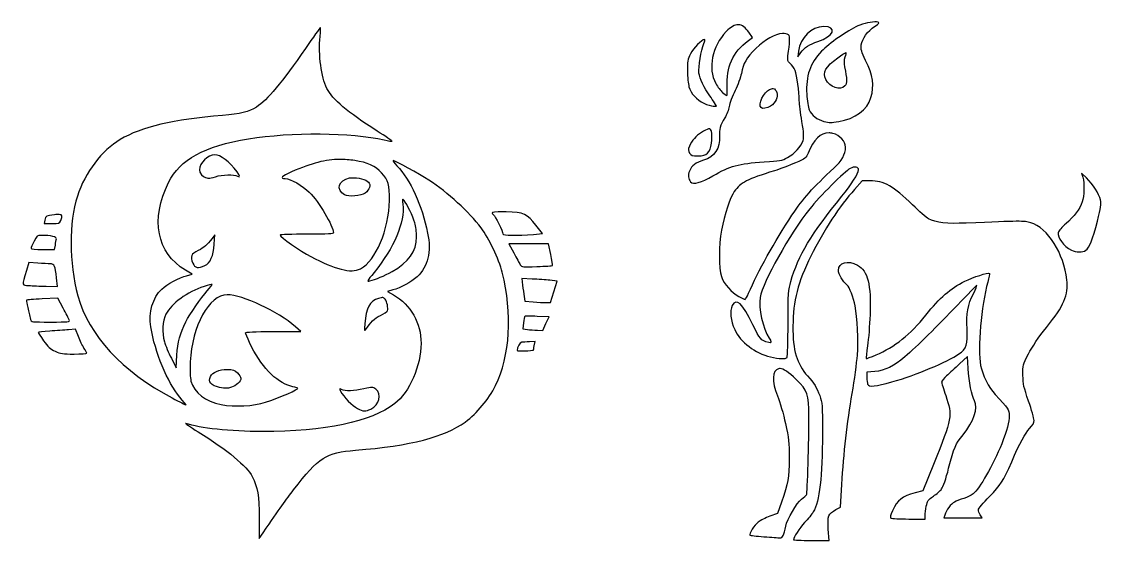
# Model space of a CAD drawing. Extents: x 43 to 173, y 96 to 196.
# Drawn here: x 43.5 to 101.3, y 168.3 to 196.1 of the extents above; entities that cross this region are included whole.
import ezdxf

# ---------------------------------------------------------------- set-up
doc = ezdxf.new("R2010")
doc.units = 0
doc.layers.add('Layer_1', color=7, linetype='CONTINUOUS')

msp = doc.modelspace()

# ---------------------------------------------------------------- linework, layer by layer
at = {"layer": 'Layer_1', "color": 7}
for points in [[(89.285851, 196.06697), (89.285851, 196.06697)], [(59.491564, 195.765455), (59.491564, 195.765455)], [(81.885234, 195.910424), (81.885234, 195.910424)], [(82.421566, 195.062104), (82.643706, 195.228573), (82.450229, 195.505283)], [(86.45591, 195.813964), (86.45591, 195.813964)], [(80.075594, 195.11502), (80.075594, 195.11502)], [(84.246091, 195.442443), (84.246091, 195.442443)], [(85.1126, 194.496559), (85.075118, 194.194493), (85.237173, 194.424349)], [(87.633858, 194.416631), (87.633858, 194.416631)], [(83.75606, 192.490687), (83.75606, 192.490687)], [(80.539717, 191.559684), (80.721618, 191.559131), (80.610826, 191.733868)], [(80.288915, 190.334882), (80.288915, 190.334882)], [(86.745298, 190.124869), (86.745298, 190.124869)], [(53.842708, 188.955743), (53.842708, 188.955743)], [(60.543832, 188.704388), (60.543832, 188.704388)], [(63.400229, 188.638243), (63.400229, 188.638243)], [(88.187279, 188.286566), (88.187279, 188.286566)], [(100.26716, 187.963555), (100.332204, 187.745273)], [(100.524028, 187.713302), (100.26716, 187.963555), (100.26716, 187.963555)], [(61.18269, 187.727083), (61.18269, 187.727083)], [(88.525725, 187.558964), (88.102392, 187.091533)], [(88.933624, 187.558964), (88.525725, 187.558964), (88.525725, 187.558964)], [(63.908452, 186.581106), (63.908452, 186.581106)], [(45.510537, 185.762001), (45.510537, 185.762001)], [(69.020972, 185.900355), (69.020972, 185.900355)], [(44.741042, 185.447258), (44.700252, 185.27252), (45.115869, 185.27252)], [(70.91991, 184.693745), (71.387891, 184.732881), (71.045586, 185.177714)], [(44.56796, 184.63752), (44.56796, 184.63752)], [(53.855386, 184.669493), (53.708213, 184.480424)], [(53.819007, 184.165131), (53.855386, 184.669493), (53.855386, 184.669493)], [(44.636312, 183.875743), (45.268004, 183.875743), (45.30659, 184.113868)], [(69.590928, 184.193243), (69.856062, 183.701008)], [(71.842644, 183.618326), (71.726338, 184.193243), (70.658632, 184.193243), (69.590928, 184.193243), (69.590928, 184.193243)], [(43.894375, 183.194439), (43.762634, 182.757325)], [(44.371728, 183.154203), (43.894375, 183.194439), (43.894375, 183.194439)], [(52.337891, 182.482271), (52.639406, 182.557235), (52.274501, 182.776067)], [(44.819866, 181.918927), (45.414077, 181.907353), (45.367773, 182.367618)], [(70.286564, 182.32848), (70.329007, 181.975152)], [(70.845494, 182.303125), (70.286564, 182.32848), (70.286564, 182.32848)], [(71.58688, 181.044149), (71.833272, 181.050214), (72.008007, 181.62127), (72.182742, 182.192881), (71.793585, 182.235327)], [(53.699943, 182.011533), (53.699943, 182.011533)], [(63.374874, 181.717734), (63.095409, 181.642217), (63.407948, 181.460316)], [(94.653035, 181.952001), (94.653035, 181.952001)], [(45.432816, 181.280069), (44.607096, 181.236523)], [(45.718346, 180.753107), (45.432816, 181.280069), (45.432816, 181.280069)], [(54.510782, 181.46252), (54.510782, 181.46252)], [(62.845707, 181.31204), (62.845707, 181.31204)], [(70.413341, 181.367714), (70.454684, 181.113603), (70.89786, 181.075568)], [(70.384678, 179.957703), (70.341132, 179.62973), (70.586975, 179.604375)], [(70.649262, 180.313238), (70.649262, 180.313238)], [(71.124961, 179.568547), (71.417657, 179.55752), (71.583019, 179.922978), (71.748385, 180.287881), (71.107873, 180.306073)], [(46.388624, 179.613745), (46.00608, 179.586186)], [(46.540208, 179.220731), (46.388624, 179.613745), (46.388624, 179.613745)], [(56.973611, 179.496338), (58.450316, 179.497991), (58.164236, 179.749897)], [(70.999835, 178.954493), (70.693909, 178.942917)], [(70.957942, 178.732353), (70.999835, 178.954493), (70.999835, 178.954493)], [(51.518786, 178.065381), (51.782816, 177.557714), (51.820298, 178.224131)], [(94.150877, 178.164048), (93.729748, 177.765519)], [(94.194974, 177.511409), (94.150877, 178.164048), (94.150877, 178.164048)], [(54.502513, 177.462353), (54.502513, 177.462353)], [(84.123169, 177.510309), (84.123169, 177.510309)], [(89.187734, 177.351559), (88.771566, 177.317935), (88.771566, 177.046186)], [(62.255355, 176.501584), (62.255355, 176.501584)], [(92.335175, 172.386762), (91.759704, 170.962423), (91.360625, 170.85769)], [(87.109653, 169.963619), (87.351085, 170.087091), (87.426602, 171.314097)], [(84.189866, 170.35829), (83.977096, 169.762978), (83.568647, 169.610291)], [(56.225612, 169.524853), (56.225062, 169.524853), (56.227816, 168.413603), (56.443894, 168.731103)], [(91.010051, 169.462014), (91.883176, 169.461464), (91.883176, 169.648876)], [(92.935448, 169.667618), (92.890247, 169.524853), (93.918264, 169.524853), (94.945731, 169.524853), (94.843202, 169.681397)], [(85.790594, 168.318243), (86.746952, 168.318243), (86.702855, 168.919619)]]:
    msp.add_lwpolyline(points, dxfattribs=at)
for points in [[(89.285851, 196.06697), (89.061087, 196.07763), (88.575015, 195.9817), (88.283189, 195.848138)], [(89.406566, 196.018465), (89.406566, 196.048256), (89.360773, 196.063417), (89.285851, 196.06697)], [(59.491564, 195.765455), (59.468221, 195.739773), (59.113025, 195.232495), (58.702222, 194.63877)], [(59.484949, 195.289205), (59.51176, 195.576824), (59.514986, 195.791137), (59.491564, 195.765455)], [(81.235352, 195.543315), (80.475102, 194.751538), (80.239783, 193.577446), (80.679174, 192.770152)], [(81.885234, 195.910424), (81.68782, 195.91658), (81.4763, 195.794242), (81.235352, 195.543315)], [(82.450229, 195.505283), (82.265811, 195.769468), (82.082648, 195.904272), (81.885234, 195.910424)], [(86.45591, 195.813964), (85.798276, 195.813964), (85.203137, 195.230193), (85.1126, 194.496559)], [(86.142271, 195.011394), (87.008016, 195.298948), (87.209274, 195.813964), (86.45591, 195.813964)], [(88.283189, 195.848138), (87.719112, 195.589964), (86.732773, 194.900314), (86.342911, 194.491597)], [(88.469501, 194.82784), (88.506585, 195.156829), (88.819513, 195.588423), (89.184426, 195.813964)], [(89.184426, 195.813964), (89.306657, 195.889506), (89.406566, 195.981539), (89.406566, 196.018465)], [(59.849853, 192.506672), (59.544263, 193.109719), (59.390404, 194.282126), (59.484949, 195.289205)], [(80.075594, 195.11502), (79.928077, 195.11502), (79.48389, 194.662762), (79.327595, 194.353243)], [(79.775733, 193.324123), (79.736956, 193.651662), (79.884645, 194.530936), (80.04142, 194.906111)], [(80.04142, 194.906111), (80.089567, 195.02123), (80.104973, 195.11502), (80.075594, 195.11502)], [(81.288819, 192.548562), (81.232065, 193.650606), (81.587176, 194.438407), (82.421566, 195.062104)], [(84.246091, 195.442443), (83.858433, 195.416211), (83.314836, 195.118207), (82.827261, 194.63877)], [(84.574064, 195.374645), (84.487413, 195.429509), (84.375309, 195.451189), (84.246091, 195.442443)], [(84.543745, 194.248511), (84.652824, 194.939109), (84.663077, 195.318271), (84.574064, 195.374645)], [(85.237173, 194.424349), (85.422763, 194.687493), (85.691167, 194.86156), (86.142271, 195.011394)], [(58.702222, 194.63877), (57.453445, 192.833948), (56.640002, 191.861264), (56.085605, 191.508421)], [(79.327595, 194.353243), (79.170792, 194.042655), (79.152406, 193.940948), (79.160026, 193.432714)], [(82.827261, 194.63877), (82.314265, 194.134346), (82.145164, 193.846254), (82.046188, 193.30373)], [(86.342911, 194.491597), (85.71968, 193.838196), (85.49533, 193.188377), (85.549715, 192.19248)], [(87.206116, 194.137166), (87.417473, 194.290951), (87.610151, 194.416631), (87.633858, 194.416631)], [(87.633858, 194.416631), (87.657734, 194.416633), (87.640456, 194.309637), (87.595273, 194.178508)], [(88.701011, 194.00322), (88.47591, 194.461947), (88.441843, 194.582967), (88.469501, 194.82784)], [(84.664463, 193.842816), (84.521658, 193.966901), (84.507197, 194.017232), (84.543745, 194.248511)], [(84.923534, 193.461376), (84.870674, 193.593541), (84.753983, 193.764991), (84.664463, 193.842816)], [(86.571667, 192.980715), (86.390649, 193.360329), (86.557654, 193.665307), (87.206116, 194.137166)], [(87.595273, 194.178508), (87.535724, 194.005955), (87.529424, 193.860884), (87.573225, 193.6543)], [(88.989298, 192.009475), (89.175169, 192.635314), (89.09282, 193.205138), (88.701011, 194.00322)], [(79.160026, 193.432714), (79.164739, 193.118389), (79.201191, 192.739344), (79.241605, 192.590455)], [(80.360574, 192.09877), (80.051625, 192.522744), (79.81087, 193.027428), (79.775733, 193.324123)], [(82.046188, 193.30373), (82.008145, 193.095289), (81.857624, 192.683303), (81.711602, 192.388711)], [(85.151736, 191.846867), (85.152075, 192.335498), (85.030863, 193.193192), (84.923534, 193.461376)], [(87.573225, 193.6543), (87.70889, 193.014446), (87.714455, 192.768444), (87.595273, 192.636757)], [(79.241605, 192.590455), (79.338746, 192.232609), (79.647957, 191.890967), (80.039766, 191.708511)], [(80.679174, 192.770152), (80.778658, 192.587385), (80.942095, 192.368956), (81.042425, 192.284532)], [(87.595273, 192.636757), (87.35465, 192.370872), (86.768517, 192.567886), (86.571667, 192.980715)], [(62.538681, 190.222986), (60.942996, 191.237329), (60.153017, 191.908434), (59.849853, 192.506672)], [(80.610826, 191.733868), (80.549809, 191.829911), (80.436943, 191.993995), (80.360574, 192.09877)], [(81.042425, 192.284532), (81.142755, 192.200108), (81.243898, 192.130806), (81.267323, 192.130743)], [(81.267323, 192.130743), (81.291311, 192.13067), (81.300673, 192.318706), (81.288819, 192.548562)], [(81.711602, 192.388711), (81.565581, 192.094117), (81.423414, 191.710314), (81.395756, 191.53543)], [(83.09901, 191.474797), (82.930946, 191.642866), (83.25027, 192.317941), (83.558174, 192.445486)], [(83.558174, 192.445486), (83.640024, 192.479389), (83.703953, 192.4956), (83.75606, 192.490687)], [(83.948984, 192.280121), (84.032973, 192.059206), (83.875553, 191.719004), (83.616049, 191.560784)], [(83.75606, 192.490687), (83.842902, 192.482497), (83.897233, 192.416259), (83.948984, 192.280121)], [(85.549715, 192.19248), (85.56789, 191.859756), (85.625737, 191.485022), (85.678145, 191.359591)], [(87.263992, 190.731206), (88.131715, 190.873325), (88.798629, 191.36742), (88.989298, 192.009475)], [(56.085605, 191.508421), (55.664134, 191.240197), (55.217162, 191.128567), (54.258876, 191.052564)], [(80.039766, 191.708511), (80.214631, 191.627073), (80.439669, 191.559966), (80.539717, 191.559684)], [(81.395756, 191.53543), (81.368127, 191.360545), (81.264122, 191.085909), (81.164244, 190.925234)], [(83.616049, 191.560784), (83.405878, 191.432653), (83.178766, 191.395044), (83.09901, 191.474797)], [(85.286232, 190.740026), (85.21229, 191.173034), (85.151623, 191.671328), (85.151736, 191.846867)], [(54.258876, 191.052564), (51.645047, 190.845269), (49.907828, 190.438327), (48.782551, 189.770437)], [(81.164244, 190.925234), (80.909679, 190.515741), (80.845649, 190.29861), (80.875959, 189.945725)], [(85.678145, 191.359591), (85.79476, 191.080487), (86.123187, 190.820053), (86.457564, 190.74168)], [(80.288915, 190.334882), (80.111318, 190.304966), (79.712572, 190.047263), (79.529342, 189.829969)], [(80.3501, 190.332677), (80.335027, 190.338463), (80.314286, 190.339157), (80.288915, 190.334882)], [(80.443256, 189.58027), (80.504357, 190.040044), (80.474137, 190.285083), (80.3501, 190.332677)], [(85.351276, 189.721381), (85.406648, 189.906248), (85.393533, 190.111551), (85.286232, 190.740026)], [(86.457564, 190.74168), (86.795017, 190.662575), (86.842352, 190.662146), (87.263992, 190.731206)], [(48.782551, 189.770437), (47.783598, 189.177533), (46.9046, 188.017081), (46.486741, 186.739306)], [(51.37161, 187.466908), (51.991285, 188.717827), (53.260055, 189.409972), (55.656206, 189.804064)], [(55.656206, 189.804064), (57.939948, 190.179662), (61.156813, 190.153746), (62.920674, 189.745633)], [(63.348416, 189.673423), (63.360269, 189.685279), (62.995739, 189.932447), (62.538681, 190.222986)], [(62.920674, 189.745633), (63.144081, 189.693941), (63.336562, 189.66157), (63.348416, 189.673423)], [(79.529342, 189.829969), (79.433045, 189.715779), (79.314246, 189.526755), (79.265309, 189.409943)], [(80.875959, 189.945725), (80.930259, 189.313903), (80.60725, 188.830711), (80.017716, 188.662495)], [(84.519493, 188.804709), (84.907662, 189.01597), (85.254332, 189.397819), (85.351276, 189.721381)], [(86.745298, 190.124869), (86.294304, 190.136426), (85.894113, 189.755764), (85.622474, 189.044488)], [(86.941533, 190.095656), (86.875256, 190.113501), (86.809727, 190.123218), (86.745298, 190.124869)], [(87.627243, 189.359231), (87.629021, 189.669286), (87.329081, 189.991304), (86.941533, 190.095656)], [(79.265309, 189.409943), (79.187246, 189.223826), (79.188618, 189.178882), (79.276332, 189.045039)], [(79.720612, 188.892353), (80.20959, 188.892353), (80.372447, 189.047556), (80.443256, 189.58027)], [(87.017047, 188.249635), (87.426834, 188.627008), (87.62442, 188.98746), (87.627243, 189.359231)], [(53.842708, 188.955743), (53.481436, 188.955743), (53.020846, 188.505066), (53.020846, 188.15152)], [(55.042703, 188.042379), (54.628881, 188.593556), (54.152814, 188.955743), (53.842708, 188.955743)], [(60.543832, 188.704388), (59.774864, 188.704012), (59.049308, 188.505907), (57.958632, 188.036867)], [(61.342544, 188.641548), (61.061352, 188.682665), (60.800155, 188.704512), (60.543832, 188.704388)], [(62.775702, 187.991667), (62.449933, 188.34675), (62.017676, 188.54283), (61.342544, 188.641548)], [(63.400229, 188.638243), (63.369777, 188.638243), (63.461034, 188.516577), (63.603076, 188.368145)], [(65.307986, 187.594792), (64.791153, 187.93253), (63.500954, 188.638243), (63.400229, 188.638243)], [(80.017716, 188.662495), (79.608296, 188.54568), (79.396347, 188.380769), (79.267513, 188.078207)], [(79.276332, 189.045039), (79.361648, 188.914821), (79.427101, 188.892353), (79.720612, 188.892353)], [(80.523732, 187.826855), (81.432967, 188.359368), (81.885406, 188.481528), (83.271541, 188.568238)], [(83.271541, 188.568238), (84.100512, 188.620091), (84.222934, 188.643295), (84.519493, 188.804709)], [(85.622474, 189.044488), (85.524684, 188.788405), (85.485532, 188.758312), (84.938416, 188.518629)], [(53.020846, 188.15152), (53.020846, 187.97637), (53.190939, 187.762011), (53.354882, 187.730391)], [(55.057034, 187.810316), (55.21855, 187.723886), (55.213109, 187.815388), (55.042703, 188.042379)], [(57.958632, 188.036867), (57.426868, 187.808188), (57.308513, 187.685743), (57.618534, 187.685743)], [(63.201793, 186.511103), (63.214464, 187.341602), (63.142563, 187.591792), (62.775702, 187.991667)], [(63.603076, 188.368145), (64.312498, 187.626731), (64.94598, 186.23789), (65.2457, 184.764853)], [(79.267513, 188.078207), (79.177936, 187.867878), (79.199726, 187.667904), (79.330903, 187.504393)], [(83.818346, 188.0975), (82.361176, 187.64713), (82.015736, 187.469042), (81.666402, 186.9868)], [(84.938416, 188.518629), (84.619307, 188.378836), (84.115216, 188.189253), (83.818346, 188.0975)], [(84.757618, 185.717353), (85.356042, 186.619773), (85.858384, 187.18266), (87.017047, 188.249635)], [(87.869779, 188.221523), (87.612703, 188.091551), (86.194686, 186.673903), (85.713976, 186.06627)], [(87.434318, 186.733243), (87.915818, 187.321002), (88.326736, 187.969131), (88.326736, 188.140494)], [(88.187279, 188.286566), (88.102598, 188.301561), (87.988256, 188.281416), (87.869779, 188.221523)], [(88.326736, 188.140494), (88.326736, 188.221367), (88.27196, 188.271572), (88.187279, 188.286566)], [(52.274501, 182.776067), (50.735854, 183.698155), (50.391283, 185.487929), (51.37161, 187.466908)], [(53.354882, 187.730391), (53.43317, 187.715295), (53.513976, 187.699304), (53.534578, 187.694563)], [(53.534578, 187.694563), (53.555209, 187.689807), (53.712598, 187.72854), (53.884048, 187.78055)], [(53.884048, 187.78055), (54.244841, 187.889999), (54.878472, 187.905882), (55.057034, 187.810316)], [(57.618534, 187.685743), (57.873494, 187.685743), (58.566815, 187.290158), (58.906723, 186.950972)], [(60.799596, 186.803246), (60.317194, 187.080828), (60.464714, 187.602742), (61.057014, 187.713853)], [(61.057014, 187.713853), (61.095184, 187.721016), (61.13758, 187.725339), (61.18269, 187.727083)], [(61.18269, 187.727083), (61.498466, 187.739301), (61.950953, 187.626025), (62.074007, 187.490062)], [(62.074007, 187.490062), (62.218872, 187.329963), (62.145093, 187.08807), (61.894311, 186.901363)], [(68.1032, 185.050381), (67.476807, 185.882651), (66.327542, 186.928527), (65.307986, 187.594792)], [(79.330903, 187.504393), (79.461487, 187.341652), (79.895759, 187.45906), (80.523732, 187.826855)], [(91.216206, 186.270221), (90.212652, 187.264623), (89.69125, 187.558964), (88.933624, 187.558964)], [(100.332204, 187.745273), (100.429006, 187.422475), (100.414201, 186.740045), (100.303542, 186.431175)], [(101.275885, 186.535355), (101.20183, 186.864214), (100.882676, 187.364129), (100.524028, 187.713302)], [(58.906723, 186.950972), (59.411957, 186.446827), (60.196566, 185.132922), (60.196566, 184.790759)], [(61.894311, 186.901363), (61.688345, 186.748009), (61.002204, 186.686654), (60.799596, 186.803246)], [(81.666402, 186.9868), (81.451744, 186.690473), (81.137543, 185.739847), (80.984547, 184.923603)], [(88.102392, 187.091533), (87.319451, 186.227047), (86.457251, 184.91057), (85.767443, 183.52627)], [(46.486741, 186.739306), (46.021046, 185.314978), (46.032197, 183.210218), (46.514853, 181.399131)], [(61.652878, 182.857647), (62.460485, 183.269663), (63.178086, 184.962892), (63.201793, 186.511103)], [(63.918372, 186.30991), (64.035099, 185.346892), (63.450854, 183.964917), (62.372765, 182.651492)], [(63.908452, 186.581106), (63.887502, 186.579486), (63.895072, 186.502118), (63.918372, 186.30991)], [(63.979558, 186.511103), (63.94406, 186.555762), (63.921019, 186.58208), (63.908452, 186.581106)], [(64.558884, 185.313863), (64.457538, 185.655084), (64.142767, 186.305736), (63.979558, 186.511103)], [(84.695882, 182.179653), (85.095199, 183.571931), (85.786282, 184.72153), (87.434318, 186.733243)], [(92.075, 185.52608), (91.951923, 185.589038), (91.565456, 185.924152), (91.216206, 186.270221)], [(100.303542, 186.431175), (100.161245, 186.034094), (99.869947, 185.642514), (99.437582, 185.266458)], [(101.116034, 185.404812), (101.306929, 186.137283), (101.329761, 186.296149), (101.275885, 186.535355)], [(45.258081, 185.744362), (44.811069, 185.69637), (44.797994, 185.688922), (44.741042, 185.447258)], [(45.510537, 185.762001), (45.449044, 185.762997), (45.366308, 185.755981), (45.258081, 185.744362)], [(45.59322, 185.435682), (45.687285, 185.683145), (45.695021, 185.759015), (45.510537, 185.762001)], [(69.020972, 185.900355), (68.682997, 185.890864), (68.617482, 185.842892), (68.775131, 185.745466)], [(68.775131, 185.745466), (68.857455, 185.694587), (69.276736, 184.836558), (69.276736, 184.719102)], [(69.451471, 185.897047), (69.276479, 185.90202), (69.13363, 185.903519), (69.020972, 185.900355)], [(71.045586, 185.177714), (70.575404, 185.789089), (70.39494, 185.870267), (69.451471, 185.897047)], [(82.433693, 181.541895), (82.929247, 182.701256), (83.823914, 184.30929), (84.757618, 185.717353)], [(85.713976, 186.06627), (84.62045, 184.684034), (83.211518, 182.170701), (83.054912, 181.323616)], [(45.115869, 185.27252), (45.503473, 185.27252), (45.535449, 185.283739), (45.59322, 185.435682)], [(64.65259, 184.559799), (64.65259, 184.800591), (64.610502, 185.140057), (64.558884, 185.313863)], [(94.093549, 185.296775), (93.029289, 185.251882), (92.49204, 185.312791), (92.075, 185.52608)], [(97.542505, 185.314414), (97.176407, 185.420842), (97.007466, 185.419682), (94.093549, 185.296775)], [(99.477271, 182.266193), (99.335285, 183.652054), (98.447112, 185.051433), (97.542505, 185.314414)], [(99.437582, 185.266458), (99.22727, 185.083533), (99.039787, 184.870004), (99.020314, 184.792412)], [(100.495916, 183.841566), (100.681957, 183.97188), (100.858958, 184.418381), (101.116034, 185.404812)], [(44.56796, 184.63752), (44.339078, 184.63752), (44.31378, 184.617988), (44.16392, 184.322227)], [(45.365018, 184.45562), (45.386665, 184.565802), (45.071699, 184.63752), (44.56796, 184.63752)], [(53.708213, 184.480424), (53.405275, 184.090941), (53.298014, 183.997805), (52.957456, 183.827785)], [(58.767816, 184.701464), (57.981997, 184.701464), (57.34017, 184.679699), (57.34017, 184.653508)], [(57.34017, 184.653508), (57.342879, 184.554683), (58.410469, 183.811402), (58.989956, 183.504774)], [(60.196566, 184.790759), (60.196566, 184.716639), (59.953404, 184.701464), (58.767816, 184.701464)], [(63.3407, 182.70055), (64.235118, 183.198345), (64.65259, 183.789838), (64.65259, 184.559799)], [(65.2457, 184.764853), (65.452823, 183.746892), (65.262924, 182.965766), (64.677397, 182.426047)], [(69.240355, 182.666376), (69.063543, 183.366552), (68.532431, 184.4801), (68.1032, 185.050381)], [(69.276736, 184.719102), (69.276736, 184.630787), (70.031333, 184.619072), (70.91991, 184.693745)], [(80.984547, 184.923603), (80.833618, 184.119149), (80.831648, 182.865543), (80.980689, 182.435967)], [(99.020314, 184.792412), (98.954977, 184.532051), (99.300995, 184.068417), (99.725316, 183.848182)], [(44.16392, 184.322227), (44.076008, 184.148762), (44.004066, 183.977422), (44.004066, 183.941338)], [(44.004066, 183.941338), (44.004066, 183.90059), (44.243684, 183.875743), (44.636312, 183.875743)], [(45.30659, 184.113868), (45.327559, 184.244836), (45.353729, 184.398653), (45.365018, 184.45562)], [(53.310234, 183.024666), (53.607668, 183.165802), (53.773767, 183.537799), (53.819007, 184.165131)], [(52.957456, 183.827785), (52.564236, 183.631477), (52.517633, 183.523742), (52.669722, 183.159715)], [(58.989956, 183.504774), (59.64903, 183.156037), (60.11963, 182.959021), (60.609426, 182.82678)], [(69.856062, 183.701008), (70.001632, 183.43034), (70.158686, 183.146332), (70.205535, 183.069866)], [(71.935247, 183.024115), (71.948003, 183.035003), (71.906567, 183.302209), (71.842644, 183.618326)], [(85.767443, 183.52627), (85.07329, 182.133182), (84.816783, 181.130613), (84.808881, 179.780214)], [(87.247456, 182.764493), (87.247456, 183.194259), (87.747571, 183.329883), (88.272166, 183.042855)], [(99.725316, 183.848182), (99.965149, 183.723713), (100.323619, 183.720882), (100.495916, 183.841566)], [(43.762634, 182.757325), (43.509057, 181.91538), (43.498914, 181.981073), (43.886659, 181.954205)], [(45.03098, 183.113964), (44.930622, 183.113964), (44.63411, 183.13202), (44.371728, 183.154203)], [(45.367773, 182.367618), (45.304244, 183.002808), (45.254105, 183.113964), (45.03098, 183.113964)], [(52.669722, 183.159715), (52.782865, 182.888928), (52.950006, 182.853732), (53.310234, 183.024666)], [(60.609426, 182.82678), (61.061179, 182.704812), (61.371474, 182.714089), (61.652878, 182.857647)], [(70.205535, 183.069866), (70.288, 182.935221), (70.316697, 182.931894), (71.101811, 182.967341)], [(71.101811, 182.967341), (71.547694, 182.987469), (71.922547, 183.013222), (71.935247, 183.024115)], [(87.710478, 181.980664), (87.483544, 182.167483), (87.247456, 182.56761), (87.247456, 182.764493)], [(88.272166, 183.042855), (88.818435, 182.743953), (89.004174, 182.002838), (88.938585, 180.383243)], [(51.011667, 181.768997), (51.273682, 182.019339), (51.959346, 182.388088), (52.337891, 182.482271)], [(62.372765, 182.651492), (61.996873, 182.193532), (61.980535, 182.160242), (62.145664, 182.200049)], [(62.145664, 182.200049), (62.45385, 182.274344), (62.944488, 182.48003), (63.3407, 182.70055)], [(64.677397, 182.426047), (64.367545, 182.140455), (63.80182, 181.8327), (63.374874, 181.717734)], [(68.878758, 176.605214), (69.663589, 178.178492), (69.799324, 180.452791), (69.240355, 182.666376)], [(71.793585, 182.235327), (71.579463, 182.258689), (71.152806, 182.289211), (70.845494, 182.303125)], [(80.980689, 182.435967), (81.122562, 182.027041), (81.519776, 181.568698), (81.90563, 181.367714)], [(84.547603, 179.936206), (84.553419, 181.545017), (84.565326, 181.724516), (84.695882, 182.179653)], [(91.92562, 180.369463), (92.693067, 181.327601), (93.217215, 181.784169), (94.010316, 182.185715)], [(94.010316, 182.185715), (94.440028, 182.403277), (95.273309, 182.665668), (95.33599, 182.602986)], [(95.33599, 182.602986), (95.352867, 182.586115), (95.312831, 182.378687), (95.247243, 182.142171)], [(98.389172, 179.71627), (99.33487, 180.896369), (99.562897, 181.430466), (99.477271, 182.266193)], [(43.886659, 181.954205), (44.073321, 181.941251), (44.493251, 181.92539), (44.819866, 181.918927)], [(50.41856, 179.739424), (50.288738, 180.513317), (50.517608, 181.296966), (51.011667, 181.768997)], [(53.269444, 181.901842), (52.366982, 181.608043), (51.52254, 180.994782), (51.229395, 180.420725)], [(52.294344, 180.008966), (52.509059, 180.432675), (53.111552, 181.307535), (53.44418, 181.678048)], [(53.699943, 182.011533), (53.687328, 182.024154), (53.493529, 181.974796), (53.269444, 181.901842)], [(53.44418, 181.678048), (53.597483, 181.848795), (53.712643, 181.998918), (53.699943, 182.011533)], [(70.329007, 181.975152), (70.352404, 181.780701), (70.390481, 181.507414), (70.413341, 181.367714)], [(88.143182, 180.861698), (88.058233, 181.301623), (87.835192, 181.877991), (87.710478, 181.980664)], [(94.653035, 181.952001), (94.639771, 181.965265), (94.175501, 181.497869), (93.62116, 180.91296)], [(94.489324, 181.551818), (94.592815, 181.758882), (94.6663, 181.938737), (94.653035, 181.952001)], [(95.247243, 182.142171), (94.898924, 180.885938), (94.69718, 178.564713), (94.85974, 177.684493)], [(43.762634, 181.176993), (43.746547, 181.163021), (43.810329, 180.849932), (43.9732, 180.145118)], [(44.607096, 181.236523), (44.153057, 181.21263), (43.773076, 181.186081), (43.762634, 181.176993)], [(46.514853, 181.399131), (47.071847, 179.309125), (48.902256, 177.331385), (51.568945, 175.93769)], [(54.510782, 181.46252), (53.547473, 181.46252), (52.617658, 179.776976), (52.531919, 177.875214)], [(58.164236, 179.749897), (57.235697, 180.569025), (55.329622, 181.46252), (54.510782, 181.46252)], [(62.61144, 181.265188), (62.139536, 181.123797), (61.952663, 180.777635), (61.878326, 179.906993)], [(62.845707, 181.31204), (62.797168, 181.31708), (62.729212, 181.300468), (62.61144, 181.265188)], [(62.962564, 181.228807), (62.923462, 181.280374), (62.894247, 181.306999), (62.845707, 181.31204)], [(63.095959, 180.609241), (63.144614, 180.736027), (63.068708, 181.088791), (62.962564, 181.228807)], [(63.407948, 181.460316), (64.34216, 180.915297), (64.897398, 179.945096), (64.894576, 178.861888)], [(70.89786, 181.075568), (71.141531, 181.054769), (71.451385, 181.04079), (71.58688, 181.044149)], [(82.669064, 179.85187), (82.108427, 181.020521), (81.785751, 181.31905), (81.558364, 180.879336)], [(81.90563, 181.367714), (82.067202, 181.283544), (82.22006, 181.213411), (82.245177, 181.211718)], [(82.245177, 181.211718), (82.270408, 181.21009), (82.35532, 181.358539), (82.433693, 181.541895)], [(83.054912, 181.323616), (82.949446, 180.753008), (83.196069, 179.651354), (83.542186, 179.146867)], [(94.133789, 179.640203), (94.083694, 180.453649), (94.168917, 180.910587), (94.489324, 181.551818)], [(46.049627, 180.114249), (46.024566, 180.1757), (45.875516, 180.463155), (45.718346, 180.753107)], [(62.714519, 180.353477), (62.904963, 180.443574), (63.076486, 180.558475), (63.095959, 180.609241)], [(81.558364, 180.879336), (81.414967, 180.602047), (81.470223, 180.061998), (81.690103, 179.597209)], [(88.261142, 178.229645), (88.31832, 178.983029), (88.261771, 180.24752), (88.143182, 180.861698)], [(93.62116, 180.91296), (92.541886, 179.774188), (91.471112, 178.718694), (90.803346, 178.135386)], [(43.9732, 180.145118), (44.005796, 180.004219), (44.019783, 180.002353), (45.050826, 180.002353)], [(45.050826, 180.002353), (46.022658, 180.002353), (46.092045, 180.01029), (46.049627, 180.114249)], [(51.229395, 180.420725), (51.043806, 180.057274), (51.007888, 179.425963), (51.145612, 178.949532)], [(51.820298, 178.224131), (51.85933, 178.914026), (51.991745, 179.411803), (52.294344, 180.008966)], [(61.878326, 179.906993), (61.845785, 179.525844), (61.852432, 179.481044), (61.923524, 179.593351)], [(61.923524, 179.593351), (62.170045, 179.982657), (62.401619, 180.205455), (62.714519, 180.353477)], [(70.447518, 180.304969), (70.436878, 180.294332), (70.408667, 180.138069), (70.384678, 179.957703)], [(70.649262, 180.313238), (70.529639, 180.313032), (70.45288, 180.310289), (70.447518, 180.304969)], [(71.107873, 180.306073), (70.931667, 180.311082), (70.768885, 180.313441), (70.649262, 180.313238)], [(84.493585, 178.110581), (84.51986, 178.152934), (84.544216, 178.974466), (84.547603, 179.936206)], [(88.938585, 180.383243), (88.916657, 179.841905), (88.857574, 179.099564), (88.807397, 178.733454)], [(89.263251, 178.24563), (90.251621, 178.662481), (91.100797, 179.33971), (91.92562, 180.369463)], [(45.003971, 179.520592), (44.66347, 179.499575), (44.384956, 179.467418), (44.384956, 179.448933)], [(44.384956, 179.448933), (44.384956, 179.430433), (44.517239, 179.229889), (44.678755, 179.003549)], [(46.00608, 179.586186), (45.795571, 179.571056), (45.344501, 179.541617), (45.003971, 179.520592)], [(51.969128, 175.985645), (51.297298, 176.794664), (50.649361, 178.363831), (50.41856, 179.739424)], [(55.497456, 179.426332), (55.497456, 179.47221), (55.972343, 179.494926), (56.973611, 179.496338)], [(55.709673, 178.898819), (55.592805, 179.151719), (55.497456, 179.389118), (55.497456, 179.426332)], [(70.586975, 179.604375), (70.722132, 179.590436), (70.964095, 179.574417), (71.124961, 179.568547)], [(81.690103, 179.597209), (82.011303, 178.918256), (82.774065, 178.335284), (83.604475, 178.134285)], [(83.516831, 178.898819), (83.057515, 179.046419), (83.052745, 179.052066), (82.669064, 179.85187)], [(84.808881, 179.780214), (84.801318, 178.477123), (85.012025, 177.762615), (85.594362, 177.117292)], [(93.699982, 178.293035), (94.1153, 178.577984), (94.185717, 178.797073), (94.133789, 179.640203)], [(97.424545, 178.29634), (97.614875, 178.669751), (97.973684, 179.19782), (98.389172, 179.71627)], [(44.678755, 179.003549), (44.905972, 178.685132), (45.045915, 178.558016), (45.29777, 178.440759)], [(46.840069, 178.606674), (46.75831, 178.728287), (46.623379, 179.004486), (46.540208, 179.220731)], [(51.145612, 178.949532), (51.205443, 178.742601), (51.373524, 178.344783), (51.518786, 178.065381)], [(57.910676, 176.57159), (57.10956, 176.785861), (56.281653, 177.660801), (55.709673, 178.898819)], [(64.894576, 178.861888), (64.891415, 177.672874), (64.264918, 176.235082), (63.490077, 175.638382)], [(70.283256, 178.926932), (70.194667, 178.923511), (70.039066, 178.635994), (70.039066, 178.476036)], [(70.693909, 178.942917), (70.525733, 178.936426), (70.340942, 178.929189), (70.283256, 178.926932)], [(70.90668, 178.502495), (70.912296, 178.506607), (70.935082, 178.610115), (70.957942, 178.732353)], [(83.542186, 179.146867), (83.662695, 178.971362), (83.650717, 178.855797), (83.516831, 178.898819)], [(88.807397, 178.733454), (88.757356, 178.367341), (88.725028, 178.05909), (88.735188, 178.048845)], [(45.29777, 178.440759), (45.576888, 178.310804), (45.720528, 178.289188), (46.305941, 178.288624)], [(46.305941, 178.288624), (46.68141, 178.288282), (46.988346, 178.309768), (46.988346, 178.336579)], [(46.988346, 178.336579), (46.988346, 178.363396), (46.921857, 178.485062), (46.840069, 178.606674)], [(70.039066, 178.476036), (70.039066, 178.440558), (70.856077, 178.465473), (70.90668, 178.502495)], [(83.604475, 178.134285), (84.07415, 178.0206), (84.432089, 178.011081), (84.493585, 178.110581)], [(87.983328, 176.186842), (88.104994, 176.899899), (88.229985, 177.819161), (88.261142, 178.229645)], [(88.735188, 178.048845), (88.745433, 178.038606), (88.983033, 178.127447), (89.263251, 178.24563)], [(90.803346, 178.135386), (90.249259, 177.651383), (89.718763, 177.394186), (89.187734, 177.351559)], [(90.110468, 176.797034), (91.430534, 177.17699), (93.067635, 177.859178), (93.699982, 178.293035)], [(97.127991, 177.153673), (97.121698, 177.688397), (97.12903, 177.716644), (97.424545, 178.29634)], [(52.531919, 177.875214), (52.510103, 177.391344), (52.52422, 177.015768), (52.570504, 176.846093)], [(93.729748, 177.765519), (93.498354, 177.546385), (93.188443, 177.258487), (93.040731, 177.126111)], [(94.85974, 177.684493), (94.951745, 177.186222), (95.302214, 176.487067), (95.639159, 176.128964)], [(54.100676, 176.505442), (53.636251, 176.59831), (53.471874, 176.797452), (53.61671, 177.091937)], [(53.61671, 177.091937), (53.72658, 177.315324), (54.077938, 177.462226), (54.502513, 177.462353)], [(54.502513, 177.462353), (54.826871, 177.462441), (54.894886, 177.439307), (55.057588, 177.276592)], [(55.243346, 176.999331), (55.243346, 176.831251), (54.986295, 176.578143), (54.748354, 176.512058)], [(55.057588, 177.276592), (55.159667, 177.174504), (55.243346, 177.049697), (55.243346, 176.999331)], [(84.044897, 177.500936), (83.69164, 177.41227), (83.667284, 176.839339), (83.983711, 176.048485)], [(84.123169, 177.510309), (84.096208, 177.510413), (84.070246, 177.5073), (84.044897, 177.500936)], [(85.004563, 176.911687), (84.55174, 177.342945), (84.311899, 177.509566), (84.123169, 177.510309)], [(85.594362, 177.117292), (85.949652, 176.723555), (86.080834, 176.510237), (86.24204, 176.062816)], [(88.771566, 177.046186), (88.771566, 176.896662), (88.788985, 176.728807), (88.810152, 176.673562)], [(93.040731, 177.126111), (92.893015, 176.993735), (92.771736, 176.84942), (92.771736, 176.805303)], [(94.532868, 175.785005), (94.384983, 176.074481), (94.243517, 176.797672), (94.194974, 177.511409)], [(97.430057, 175.767917), (97.171259, 176.501782), (97.133636, 176.672775), (97.127991, 177.153673)], [(52.570504, 176.846093), (52.743337, 176.212611), (53.343186, 175.743583), (54.185563, 175.583812)], [(54.748354, 176.512058), (54.489895, 176.440266), (54.428054, 176.439981), (54.100676, 176.505442)], [(56.562955, 175.711142), (57.30757, 175.952606), (58.404822, 176.431875), (58.291566, 176.466307)], [(58.291566, 176.466307), (58.239186, 176.48223), (58.067846, 176.529553), (57.910676, 176.57159)], [(60.632027, 176.387482), (60.51355, 176.450892), (60.509884, 176.445199), (60.581314, 176.308107)], [(61.832575, 176.425517), (61.307839, 176.302787), (60.819309, 176.287248), (60.632027, 176.387482)], [(62.255355, 176.501584), (62.174287, 176.504308), (62.05824, 176.478295), (61.832575, 176.425517)], [(62.201888, 175.341826), (62.664309, 175.561257), (62.811321, 176.148502), (62.467575, 176.40402)], [(62.467575, 176.40402), (62.382513, 176.467241), (62.336423, 176.498861), (62.255355, 176.501584)], [(67.253225, 174.652258), (67.912779, 175.142143), (68.502245, 175.850433), (68.878758, 176.605214)], [(85.666572, 174.958182), (85.662169, 176.130053), (85.58436, 176.359491), (85.004563, 176.911687)], [(88.810152, 176.673562), (88.871338, 176.514112), (89.253811, 176.550465), (90.110468, 176.797034)], [(92.771736, 176.805303), (92.771736, 176.761186), (92.872196, 176.427995), (92.994426, 176.06502)], [(51.568945, 175.93769), (51.965976, 175.730195), (52.298529, 175.559854), (52.308125, 175.559007)], [(52.308125, 175.559007), (52.317608, 175.558186), (52.164877, 175.749902), (51.969128, 175.985645)], [(60.581314, 176.308107), (60.742012, 175.999737), (61.220322, 175.503325), (61.480898, 175.374349)], [(83.983711, 176.048485), (84.109611, 175.733776), (84.300974, 175.072944), (84.408699, 174.580049)], [(86.24204, 176.062816), (86.382332, 175.673604), (86.389216, 175.56965), (86.389216, 174.033243)], [(87.426602, 171.314097), (87.528767, 172.974617), (87.717729, 174.62998), (87.983328, 176.186842)], [(92.994426, 176.06502), (93.361287, 174.975668), (93.345471, 174.887855), (92.335175, 172.386762)], [(95.639159, 176.128964), (96.350133, 175.373359), (96.391566, 175.311561), (96.391566, 175.009995)], [(54.185563, 175.583812), (54.899162, 175.448464), (55.922593, 175.503489), (56.562955, 175.711142)], [(63.490077, 175.638382), (62.221121, 174.661205), (59.737363, 174.138292), (56.386566, 174.143485)], [(61.480898, 175.374349), (61.806328, 175.213265), (61.919835, 175.207982), (62.201888, 175.341826)], [(93.919918, 173.969853), (94.493901, 174.681559), (94.733669, 175.391901), (94.532868, 175.785005)], [(97.724956, 174.741553), (97.724956, 174.845919), (97.592391, 175.307601), (97.430057, 175.767917)], [(61.387191, 173.14303), (64.341635, 173.382295), (66.180245, 173.855316), (67.253225, 174.652258)], [(85.539792, 170.751857), (85.583621, 170.812032), (85.671369, 173.716505), (85.666572, 174.958182)], [(96.391566, 175.009995), (96.391566, 174.616165), (96.291188, 174.236432), (95.991384, 173.493603)], [(97.486831, 174.302235), (97.653229, 174.476552), (97.724956, 174.608965), (97.724956, 174.741553)], [(52.290486, 174.577292), (52.220636, 174.601645), (52.520887, 174.398473), (52.957456, 174.125846)], [(56.386566, 174.143485), (54.673844, 174.146144), (53.026465, 174.320687), (52.290486, 174.577292)], [(52.957456, 174.125846), (54.525934, 173.146369), (55.575446, 172.281343), (55.84858, 171.742942)], [(84.408699, 174.580049), (84.579951, 173.796047), (84.605481, 173.560911), (84.605481, 172.699853)], [(96.524408, 172.527873), (96.963207, 173.53325), (97.240282, 174.043917), (97.486831, 174.302235)], [(86.389216, 174.033243), (86.388143, 171.729325), (86.232915, 170.399432), (85.901389, 169.847312)], [(93.149318, 172.173992), (93.449688, 173.328244), (93.503358, 173.453339), (93.919918, 173.969853)], [(95.991384, 173.493603), (95.524137, 172.335922), (94.807978, 171.084044), (94.452942, 170.804774)], [(58.060057, 171.016993), (59.437668, 172.788485), (59.790068, 173.013685), (61.387191, 173.14303)], [(84.605481, 172.699853), (84.606638, 171.633178), (84.569427, 171.421878), (84.189866, 170.35829)], [(95.335437, 170.664216), (95.946476, 171.287588), (96.062241, 171.468969), (96.524408, 172.527873)], [(92.774493, 171.068807), (92.849141, 171.163698), (93.009929, 171.63834), (93.149318, 172.173992)], [(55.84858, 171.742942), (56.149344, 171.150106), (56.22279, 170.717237), (56.225612, 169.524853)], [(56.443894, 168.731103), (57.325867, 170.028013), (57.671465, 170.517319), (58.060057, 171.016993)], [(85.269146, 170.525859), (85.396936, 170.621053), (85.518625, 170.72272), (85.539792, 170.751857)], [(91.360625, 170.85769), (90.643752, 170.669637), (90.412104, 170.488408), (90.143542, 169.907948)], [(91.950424, 170.150481), (92.009127, 170.424163), (92.058419, 170.492853), (92.330764, 170.683508)], [(92.330764, 170.683508), (92.502835, 170.803955), (92.702583, 170.977352), (92.774493, 171.068807)], [(94.452942, 170.804774), (94.362744, 170.733831), (94.140438, 170.627022), (93.959053, 170.567752)], [(94.740676, 169.947634), (94.740676, 170.007905), (95.008172, 170.33035), (95.335437, 170.664216)], [(84.424131, 169.08002), (84.496693, 169.451752), (85.01303, 170.335054), (85.269146, 170.525859)], [(91.883176, 169.648876), (91.883176, 169.751929), (91.91334, 169.97758), (91.950424, 170.150481)], [(93.454141, 170.37152), (93.277696, 170.282321), (93.019155, 169.931592), (92.935448, 169.667618)], [(93.959053, 170.567752), (93.777669, 170.508483), (93.550379, 170.42017), (93.454141, 170.37152)], [(83.568647, 169.610291), (83.343798, 169.526442), (83.064494, 169.385659), (82.948529, 169.297202)], [(85.901389, 169.847312), (85.826261, 169.72222), (85.616175, 169.46163), (85.434509, 169.267986)], [(86.702855, 168.919619), (86.651801, 169.615404), (86.707712, 169.758579), (87.109653, 169.963619)], [(90.143542, 169.907948), (90.023823, 169.649113), (90.002354, 169.548653), (90.059758, 169.512173)], [(90.059758, 169.512173), (90.102089, 169.485266), (90.52985, 169.462578), (91.010051, 169.462014)], [(94.843202, 169.681397), (94.786786, 169.767483), (94.740676, 169.887365), (94.740676, 169.947634)], [(82.948529, 169.297202), (82.75134, 169.1468), (82.441821, 168.65792), (82.504249, 168.595504)], [(84.115453, 168.454393), (84.258847, 168.444967), (84.327328, 168.584173), (84.424131, 169.08002)], [(85.434509, 169.267986), (85.157169, 168.972375), (84.834236, 168.479776), (84.834236, 168.352418)], [(82.504249, 168.595504), (82.519687, 168.580058), (82.857665, 168.544148), (83.255005, 168.515576)], [(83.255005, 168.515576), (83.652374, 168.487007), (84.039591, 168.459388), (84.115453, 168.454393)], [(84.834236, 168.352418), (84.834236, 168.333577), (85.264617, 168.318243), (85.790594, 168.318243)]]:
    msp.add_open_spline(points, degree=3, dxfattribs=at)

doc.saveas('drawing.dxf')
